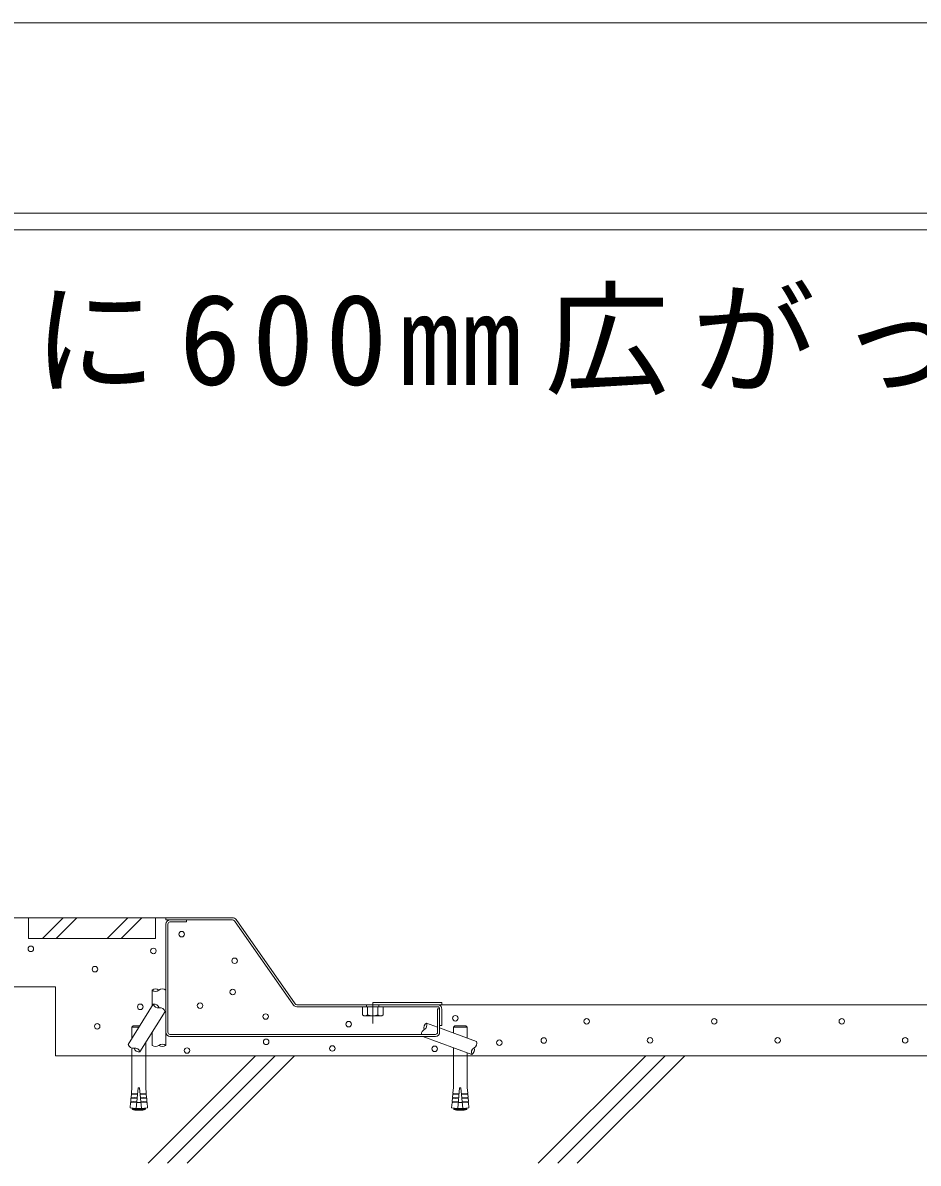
# Model space of a CAD drawing. Units: millimetres at full size; details may follow other scales. Extents: x -11530 to -200, y -4651 to 3587.
# Drawn here: x -3165 to -2516, y -960 to -133 of the extents above; entities that cross this region are included whole.
import ezdxf

# ---------------------------------------------------------------- set-up
doc = ezdxf.new("R2010")
doc.units = ezdxf.units.MM
doc.header["$LTSCALE"] = 30
for name, pattern in [('CHAIN1', [8, 5, -1, 1, -1]), ('DASHED1', [1.8, 1.2, -0.6]), ('DASHED2', [3, 2, -1])]:
    doc.linetypes.add(name, pattern=pattern)
for name, color, linetype, lineweight in [('5-0_HASEN8', 6, 'Continuous', 5), ('5-1_HASEN9', 4, 'Continuous', 9), ('5-6_INTERIAD', 7, 'DASHED1', 9), ('F-5_F-5ﾚｲﾔ', 7, 'Continuous', 9)]:
    doc.layers.add(name, color=color, linetype=linetype, lineweight=lineweight)
doc.styles.add('ＭＳ ゴシック', font='')
doc.styles.get('ＭＳ ゴシック').set_extended_font_data('MS Gothic')

msp = doc.modelspace()

# ---------------------------------------------------------------- linework, layer by layer
at = {"layer": '5-0_HASEN8'}
for p, q in [((-3802.7, -781.94), (-3061.09, -781.94)), ((-3141.06, -831.94), (-3802.7, -831.94)), ((-3141.06, -831.94), (-3141.06, -881.94)), ((-2301.1, -844.94), (-2864.1, -844.94)), ((-2241.1, -881.94), (-3141.06, -881.94)), ((-2996.09, -881.94), (-3073.97, -959.83)), ((-2981.95, -881.94), (-3059.83, -959.83)), ((-2967.8, -881.94), (-3045.69, -959.83)), ((-2791.13, -959.83), (-2713.25, -881.94)), ((-2776.99, -959.83), (-2699.1, -881.94)), ((-2762.85, -959.83), (-2684.96, -881.94))]:
    msp.add_line(p, q, dxfattribs=at)
at = {"layer": '5-0_HASEN8', "color": 7, "lineweight": 9}
for p, q in [((-3160.55, -796.94), (-3160.55, -781.94)), ((-3150.55, -796.94), (-3135.55, -781.94)), ((-3140.55, -796.94), (-3125.55, -781.94)), ((-3103.55, -796.94), (-3088.55, -781.94)), ((-3093.55, -796.94), (-3078.55, -781.94)), ((-3068.55, -796.94), (-3068.55, -781.94)), ((-3160.55, -796.94), (-3068.55, -796.94))]:
    msp.add_line(p, q, dxfattribs=at)
at = {"layer": '5-0_HASEN8'}
for centre in [(-3049.61, -793.8), (-3158.97, -804.46), (-3070.09, -805.96), (-3112.47, -819.2), (-3011.24, -813.1), (-3012.59, -835.75), (-3079.62, -846.49), (-3036.27, -845.61), (-3110.82, -860.59), (-2988.69, -853.53), (-2928.55, -859.05), (-2851.22, -854.76), (-2756.03, -856.98), (-2663.57, -856.98), (-2571.12, -856.98), (-3045.72, -878.19), (-2988.36, -871.85), (-2940.4, -876.65), (-2866.21, -876.94), (-2819.35, -872.49), (-2787.13, -870.9), (-2710.09, -870.77), (-2617.63, -870.77), (-2525.18, -870.77)]:
    msp.add_circle(centre, 2, dxfattribs=at)
at = {"layer": '5-1_HASEN9'}
for p, q in [((-3012.66, -781.94), (-3061.09, -781.94)), ((-3061.09, -783.44), (-3061.09, -781.94)), ((-3012.66, -783.44), (-3061.09, -783.44)), ((-3011.43, -784.08), (-2968.66, -845.16)), ((-3010.2, -783.22), (-2967.43, -844.3)), ((-2966.2, -844.94), (-2864.15, -844.94)), ((-2966.2, -846.44), (-2864.1, -846.44)), ((-2862.6, -859.94), (-2862.6, -847.94))]:
    msp.add_line(p, q, dxfattribs=at)
at = {"layer": '5-1_HASEN9', "color": 7}
for p, q in [((-3058.09, -784.94), (-3046.09, -784.94)), ((-3046.09, -783.44), (-3046.09, -784.94)), ((-3061.09, -786.44), (-3061.09, -864.94)), ((-3059.59, -786.44), (-3059.59, -864.94)), ((-2864.1, -864.94), (-2864.1, -847.94)), ((-2862.6, -847.94), (-2864.1, -847.94)), ((-2862.6, -864.94), (-2862.6, -847.94)), ((-2865.6, -866.44), (-3058.09, -866.44)), ((-3058.09, -867.94), (-2865.6, -867.94))]:
    msp.add_line(p, q, dxfattribs=at)
at = {"layer": '5-1_HASEN9', "color": 2}
for p, q in [((-2918.6, -846.44), (-2918.6, -852.36)), ((-2903.6, -846.44), (-2918.6, -846.44)), ((-2914.85, -846.44), (-2914.85, -852.36)), ((-2907.36, -846.44), (-2907.36, -852.36)), ((-2903.6, -846.44), (-2903.6, -852.36)), ((-2917.6, -852.94), (-2918.6, -852.36)), ((-2904.6, -852.94), (-2917.6, -852.94)), ((-2904.6, -852.94), (-2903.6, -852.36))]:
    msp.add_line(p, q, dxfattribs=at)
at = {"layer": '5-1_HASEN9', "linetype": 'DASHED2'}
for p, q in [((-2915.6, -846.44), (-2915.6, -844.94)), ((-2906.6, -846.44), (-2906.6, -844.94))]:
    msp.add_line(p, q, dxfattribs=at)
at = {"layer": '5-1_HASEN9', "color": 2, "linetype": 'CHAIN1'}
msp.add_line((-2911.1, -858.59), (-2911.1, -844.48), dxfattribs=at)
at = {"layer": '5-1_HASEN9'}
msp.add_lwpolyline([(-2861.1, -847.94), (-2861.1, -859.94), (-2862.6, -859.94)], dxfattribs=at)
at = {"layer": '5-1_HASEN9', "color": 7}
for centre, radius, start, end in [((-3058.09, -786.44), 3, 90.00002, 180), ((-3058.09, -786.44), 1.5, 90.00002, 180), ((-3058.09, -864.94), 3, 180, 270), ((-3058.09, -864.94), 1.5, 180, 270), ((-2865.6, -864.94), 3, 270.00002, 0.00002), ((-2865.6, -864.94), 1.5, 270.00002, 0.00002)]:
    msp.add_arc(centre, radius, start, end, dxfattribs=at)
at = {"layer": '5-1_HASEN9'}
for centre, radius, start, end in [((-3012.66, -784.94), 3, 35, 90.00003), ((-3012.66, -784.94), 1.5, 35, 90.00003), ((-2966.2, -843.44), 3, 215, 270), ((-2966.2, -843.44), 1.5, 215, 270), ((-2864.1, -847.94), 3, 0, 90.00002), ((-2864.1, -847.94), 1.5, 0, 90.00002)]:
    msp.add_arc(centre, radius, start, end, dxfattribs=at)
at = {"layer": '5-1_HASEN9', "color": 2}
for centre, radius, start, end in [((-2916.4, -848.55), 4.4, 239.99998, 265.69891), ((-2916.83, -849.27), 3.67, 271.51625, 302.59431), ((-2911.1, -840.49), 12.45, 252.48213, 287.51785), ((-2905.38, -849.27), 3.67, 237.40567, 268.48373), ((-2905.8, -848.55), 4.4, 274.30107, 300)]:
    msp.add_arc(centre, radius, start, end, dxfattribs=at)
at = {"layer": '5-6_INTERIAD', "linetype": 'Continuous'}
for p, q in [((-3071.09, -834.43), (-3071.09, -845.98)), ((-3061.09, -834.39), (-3061.09, -874.4)), ((-3088.38, -873.86), (-3070.19, -844.52)), ((-3079.88, -879.13), (-3061.69, -849.79)), ((-2864.1, -861.2), (-2872.07, -858.27)), ((-3085.66, -861.16), (-3084.66, -860.16)), ((-3085.66, -861.16), (-3085.66, -869.47)), ((-3080.5, -861.16), (-3085.66, -861.16)), ((-3079.88, -860.16), (-3084.66, -860.16)), ((-3071.09, -864.96), (-3071.09, -874.43)), ((-2839.37, -880.95), (-2874.74, -867.94)), ((-2835.92, -871.57), (-2862.6, -861.75)), ((-2852.64, -865.42), (-2852.64, -861.16)), ((-2843.64, -860.16), (-2851.64, -860.16)), ((-2842.64, -861.16), (-2843.64, -860.16)), ((-2842.64, -861.16), (-2842.64, -869.09)), ((-3075.66, -872.32), (-3075.66, -881.94)), ((-2852.64, -881.94), (-2852.64, -876.07)), ((-3085.66, -876.6), (-3085.66, -881.94)), ((-2842.64, -879.75), (-2842.64, -881.94))]:
    msp.add_line(p, q, dxfattribs=at)
at = {"layer": '5-6_INTERIAD', "color": 6, "linetype": 'Continuous', "lineweight": 5}
for p, q in [((-2911.1, -843.44), (-2911.1, -844.94)), ((-2911.1, -844.94), (-2861.1, -844.94))]:
    msp.add_line(p, q, dxfattribs=at)
at = {"layer": '5-6_INTERIAD'}
for p, q in [((-3085.66, -881.94), (-3085.66, -904.96)), ((-3075.66, -881.94), (-3075.66, -904.96)), ((-2852.64, -881.94), (-2852.64, -904.96)), ((-2842.64, -881.94), (-2842.64, -904.96)), ((-3085.88, -909.76), (-3086.01, -909)), ((-3081.16, -905.16), (-3082.48, -920.1)), ((-3081.16, -905.16), (-3080.16, -905.16)), ((-3080.16, -905.16), (-3078.84, -920.1)), ((-3075.43, -909.76), (-3075.3, -909)), ((-2852.87, -909.76), (-2853, -909)), ((-2848.14, -905.16), (-2849.46, -920.1)), ((-2847.14, -905.16), (-2848.14, -905.16)), ((-2847.14, -905.16), (-2845.82, -920.1)), ((-2842.42, -909.76), (-2842.29, -909)), ((-3086.34, -912.73), (-3086.54, -914.98)), ((-3086.41, -915.74), (-3086.54, -914.98)), ((-3086.54, -914.98), (-3082.06, -915.37)), ((-3086.34, -912.73), (-3081.86, -913.13)), ((-3086.08, -909.74), (-3086.28, -911.99)), ((-3086.14, -912.75), (-3086.28, -911.99)), ((-3086.28, -911.99), (-3081.79, -912.38)), ((-3086.08, -909.74), (-3081.6, -910.14)), ((-3079.22, -915.8), (-3082.1, -915.8)), ((-3075.23, -909.74), (-3079.72, -910.14)), ((-3075.04, -911.99), (-3079.52, -912.38)), ((-3074.97, -912.73), (-3079.45, -913.13)), ((-3074.77, -914.98), (-3079.25, -915.37)), ((-3075.23, -909.74), (-3075.04, -911.99)), ((-3075.17, -912.75), (-3075.04, -911.99)), ((-3074.97, -912.73), (-3074.77, -914.98)), ((-3074.91, -915.74), (-3074.77, -914.98)), ((-2853.33, -912.73), (-2853.53, -914.98)), ((-2853.4, -915.74), (-2853.53, -914.98)), ((-2853.53, -914.98), (-2849.05, -915.37)), ((-2853.33, -912.73), (-2848.85, -913.13)), ((-2853.07, -909.74), (-2853.26, -911.99)), ((-2853.13, -912.75), (-2853.26, -911.99)), ((-2853.26, -911.99), (-2848.78, -912.38)), ((-2853.07, -909.74), (-2848.58, -910.14)), ((-2849.08, -915.8), (-2846.2, -915.8)), ((-2842.22, -909.74), (-2846.7, -910.14)), ((-2842.02, -911.99), (-2846.51, -912.38)), ((-2841.96, -912.73), (-2846.44, -913.13)), ((-2841.76, -914.98), (-2846.24, -915.37)), ((-2842.22, -909.74), (-2842.02, -911.99)), ((-2842.16, -912.75), (-2842.02, -911.99)), ((-2841.96, -912.73), (-2841.76, -914.98)), ((-2841.89, -915.74), (-2841.76, -914.98)), ((-3085.41, -920.3), (-3085.41, -920.7)), ((-3085.41, -920.3), (-3075.91, -920.3)), ((-3085.41, -920.7), (-3075.91, -920.7)), ((-3084.61, -919.91), (-3084.61, -920.3)), ((-3083.19, -921.3), (-3078.13, -921.3)), ((-3076.71, -919.91), (-3076.71, -920.3)), ((-3075.91, -920.3), (-3075.91, -920.7)), ((-2852.39, -920.3), (-2852.39, -920.7)), ((-2842.89, -920.3), (-2852.39, -920.3)), ((-2842.89, -920.7), (-2852.39, -920.7)), ((-2851.59, -919.91), (-2851.59, -920.3)), ((-2845.11, -921.3), (-2850.17, -921.3)), ((-2843.69, -919.91), (-2843.69, -920.3)), ((-2842.89, -920.3), (-2842.89, -920.7))]:
    msp.add_line(p, q, dxfattribs=at)
at = {"layer": '5-6_INTERIAD', "color": 6, "linetype": 'Continuous', "lineweight": 5}
msp.add_lwpolyline([(-2911.1, -843.44), (-2861.1, -843.44), (-2861.1, -844.94)], dxfattribs=at)
at = {"layer": '5-6_INTERIAD', "linetype": 'Continuous'}
msp.add_lwpolyline([(-2842.64, -861.16), (-2852.64, -861.16), (-2851.64, -860.16)], dxfattribs=at)
at = {"layer": '5-6_INTERIAD'}
for points in [[(-3085.66, -904.96), (-3086.01, -909), (-3081.53, -909.39)], [(-3075.66, -904.96), (-3075.3, -909), (-3079.78, -909.39)], [(-2852.64, -904.96), (-2853, -909), (-2848.52, -909.39)], [(-2842.64, -904.96), (-2842.29, -909), (-2846.77, -909.39)], [(-3082.12, -916.12), (-3086.61, -915.72), (-3086.96, -919.7), (-3082.48, -920.1)], [(-3079.19, -916.12), (-3074.71, -915.72), (-3074.35, -919.7), (-3078.84, -920.1)], [(-2849.11, -916.12), (-2853.59, -915.72), (-2853.95, -919.7), (-2849.46, -920.1)], [(-2846.18, -916.12), (-2841.69, -915.72), (-2841.34, -919.7), (-2845.82, -920.1)]]:
    msp.add_lwpolyline(points, dxfattribs=at)
at = {"layer": '5-6_INTERIAD', "linetype": 'Continuous'}
for centre, radius, start, end in [((-3068.58, -837.54), 4, 51.51605, 128.85868), ((-3068.6, -831.3), 4, 231.51605, 308.86826), ((-3063.58, -837.53), 4, 51.50837, 128.86827), ((-3066.59, -843.46), 3.75, 196.38665, 280.00665), ((-3069.53, -848.21), 3.75, 16.38664, 100.00665), ((-3065.29, -850.85), 3.75, 16.386, 100.00665), ((-2870.31, -861.58), 3.75, 117.99335, 201.61336), ((-2875.55, -859.65), 3.75, 297.99335, 21.61336), ((-2872.03, -866.27), 3.75, 117.99335, 182.54644), ((-3084.78, -872.8), 3.75, 196.38664, 280.00665), ((-3068.6, -871.3), 4, 231.51605, 308.86749), ((-3063.58, -877.53), 4, 51.50837, 128.86826), ((-3063.6, -871.28), 4, 231.51605, 308.87909), ((-2835.89, -879.57), 3.75, 117.99335, 201.61336), ((-2841.13, -877.64), 3.75, 297.99335, 21.61336), ((-2839.41, -872.95), 3.75, 297.99335, 21.61336), ((-3083.48, -880.19), 3.75, 16.38664, 100.00665), ((-3080.53, -875.44), 3.75, 196.38664, 280.00665)]:
    msp.add_arc(centre, radius, start, end, dxfattribs=at)
at = {"layer": '5-6_INTERIAD'}
for centre, start, end in [((-3080.66, -907.53), 250.16664, 259.59018), ((-3080.66, -907.53), 280.40982, 289.83336), ((-2847.64, -907.53), 250.16664, 259.59018), ((-2847.64, -907.53), 280.40982, 289.83336)]:
    msp.add_arc(centre, 14, start, end, dxfattribs=at)
at = {"layer": 'F-5_F-5ﾚｲﾔ'}
for p, q in [((-4249.61, -133.16), (-199.61, -133.16)), ((-4249.61, -271.16), (-199.61, -271.16)), ((-4249.61, -283.16), (-199.61, -283.16))]:
    msp.add_line(p, q, dxfattribs=at)

# ---------------------------------------------------------------- texts
at = {"layer": 'F-5_F-5ﾚｲﾔ', "insert": (-4219.61, -403.16), "char_height": 65.98, "attachment_point": 7, "style": 'ＭＳ ゴシック'}
msp.add_mtext('\\T1.18;クリアランスがＸ方向に600㎜広がった時', dxfattribs=at)

doc.saveas('drawing.dxf')
